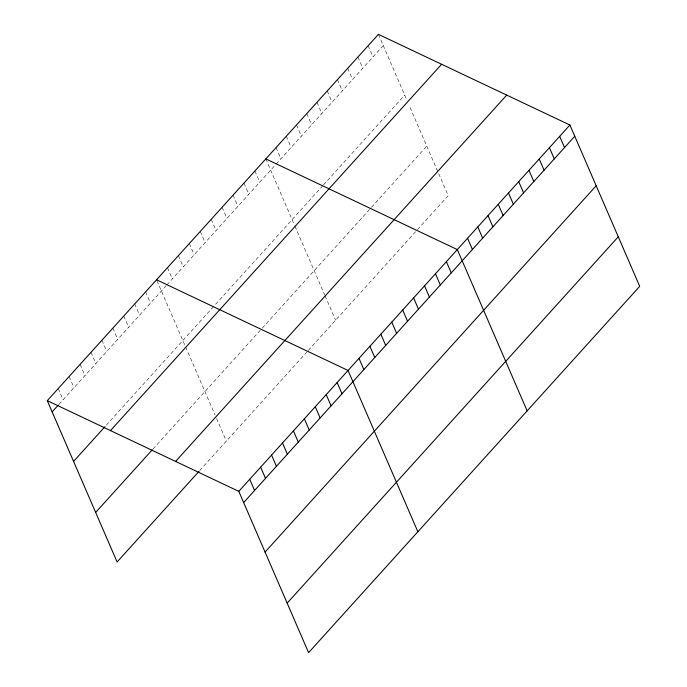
<?xml version="1.0" encoding="UTF-8"?>
<svg xmlns="http://www.w3.org/2000/svg" width="687" height="687" viewBox="0 0 687 687"><rect width="100%" height="100%" fill="white"/><g stroke="black" fill="none" stroke-linecap="round" stroke-linejoin="round"><path stroke-width="0.52" stroke-dasharray="3.44 2.58" d="M58.97 404.334L166.194 285.715M166.872 284.959L275.453 164.828M276.14 164.073L383.26 45.565M106.356 425.15L214.258 305.775M215.624 304.264L322.813 185.679M323.5 184.923L404.686 95.089M153.021 448.98L261.61 328.85M262.288 328.094L370.825 208.015M371.504 207.268L426.773 146.125M199.728 470.552L307.63 351.177M308.308 350.422L416.82 230.368M417.498 229.621L448.207 195.649L409.108 105.3M378.408 34.35L407.099 100.663M368.172 45.677L373.024 56.892M357.936 56.995L362.788 68.211M347.699 68.322L352.551 79.537M337.463 79.64L342.324 90.856M327.235 90.967L332.087 102.183M316.999 102.286L321.851 113.501M306.763 113.613L311.615 124.828M296.526 124.931L301.378 136.146M286.29 136.258L291.151 147.473M276.062 147.576L280.914 158.791M265.826 158.903L294.517 225.207M294.921 226.135L324.711 294.981M325.106 295.882L335.625 320.202M254.903 170.986L259.755 182.201M243.971 183.077L248.823 194.292M233.048 195.168L237.9 206.383M222.116 207.251L226.968 218.466M211.192 219.342L216.044 230.557M200.261 231.433L205.121 242.648M189.337 243.516L194.189 254.74M178.414 255.607L183.266 266.822M167.482 267.698L172.334 278.913M156.962 280.717L185.25 346.093M185.653 347.021L215.057 414.974M216.62 418.572L226.358 441.088M145.627 291.872L150.487 303.087M134.704 303.963L139.555 315.178M123.78 316.054L128.632 327.27M112.848 328.137L117.7 339.352M101.925 340.228L106.777 351.443M90.993 352.319L95.854 363.535M80.07 364.402L84.922 375.626M69.147 376.493L73.998 387.708M58.215 388.584L63.067 399.8"/><path stroke-width="1.03" d="M47.291 400.667L378.408 34.35L569.909 125.025L639.709 286.333L308.592 652.65L238.793 491.351L47.291 400.667L117.091 561.975L199.041 471.308M52.143 411.891L58.292 405.09M73.578 461.415L104.991 426.661M110.487 430.594L441.604 64.277M95.656 512.442L152.342 449.736M175.597 461.424L506.714 95.107M238.793 491.351L569.909 125.025M243.653 502.566L574.761 136.249M265.079 552.09L596.196 185.773M287.166 603.126L618.274 236.8M265.826 158.903L457.327 249.579L527.135 410.878M156.559 279.789L348.06 370.465L417.868 531.764M559.673 136.352L564.525 147.568M549.437 147.671L554.297 158.895M539.209 158.998L544.061 170.213M528.973 170.324L533.825 181.54M518.737 181.643L523.588 192.858M508.5 192.97L513.361 204.185M498.273 204.288L503.124 215.503M488.036 215.615L492.888 226.83M477.8 226.933L482.652 238.149M467.564 238.26L472.416 249.475M446.404 261.67L451.256 272.885M435.481 273.752L440.333 284.976M424.549 285.844L429.401 297.059M413.626 297.935L418.477 309.15M402.694 310.026L407.554 321.241M391.77 322.109L396.622 333.324M380.847 334.2L385.699 345.415M369.915 346.291L374.767 357.506M358.992 358.374L363.844 369.589M337.137 382.556L341.989 393.771M326.213 394.639L331.065 405.862M315.281 406.73L320.133 417.945M304.358 418.821L309.21 430.036M293.426 430.904L298.287 442.127M282.503 442.995L287.355 454.21M271.58 455.086L276.432 466.301M260.648 467.177L265.5 478.392M249.725 479.26L254.576 490.475"/></g></svg>
